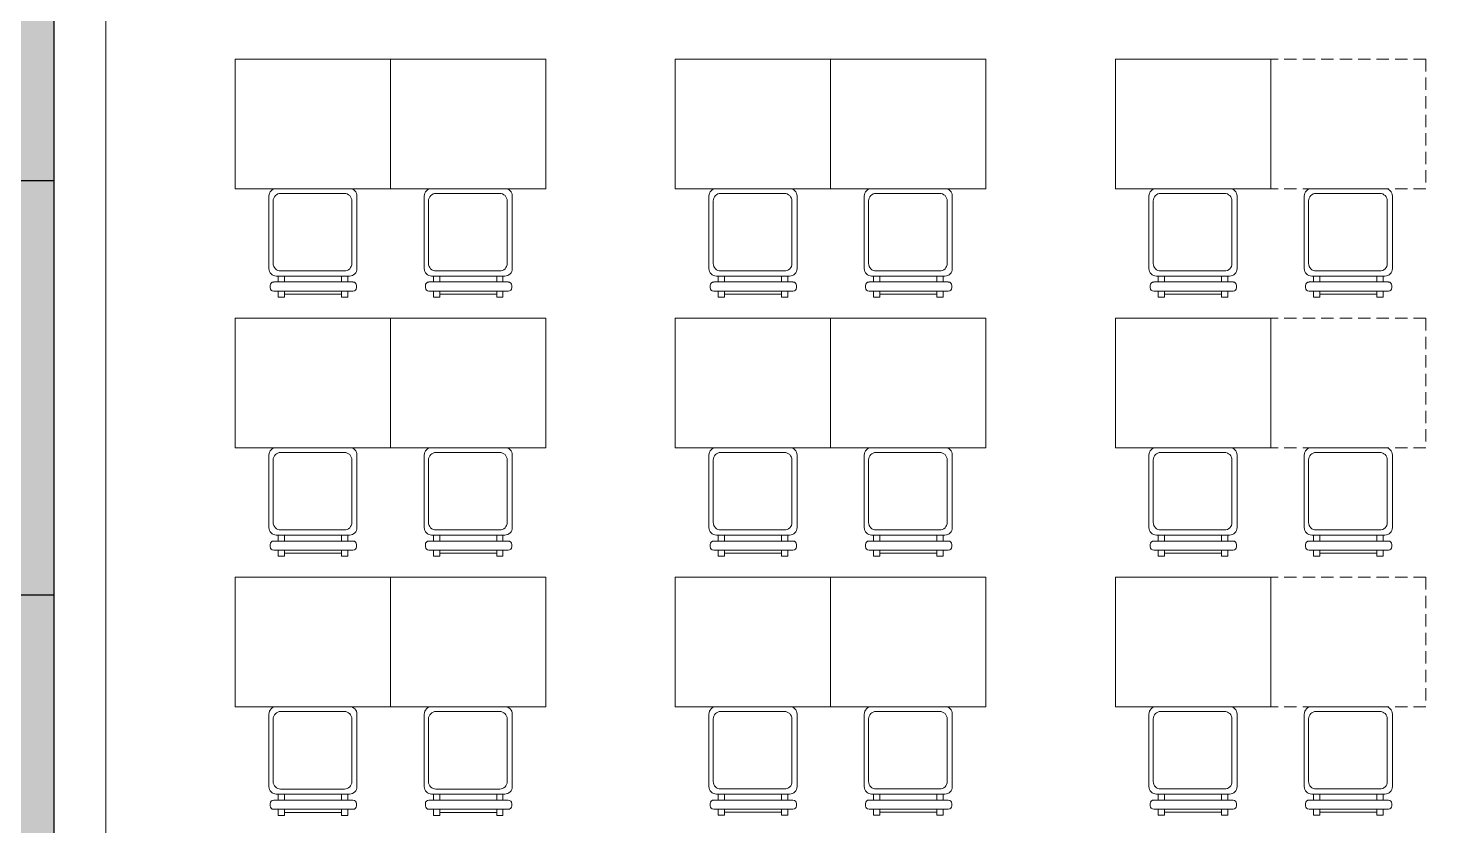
# Model space of a CAD drawing. Header units: millimetres. Extents: x -13407 to 8063098, y -2635 to 109271.
# Drawn here: x 6350 to 11800, y 12575 to 15654 of the extents above; entities that cross this region are included whole.
import ezdxf

# ---------------------------------------------------------------- set-up
doc = ezdxf.new("R2010")
doc.units = ezdxf.units.MM
doc.linetypes.add('HIDDEN2', pattern=[4.7625, 3.175, -1.5875])
for name, color, linetype, lineweight in [('АР_Окна БЛОК', 250, 'Continuous', 13), ('АР_Подоконники', 163, 'Continuous', 9), ('АР_Сущ Несущая стена', 202, 'Continuous', 30), ('АР_Штриховка монолит', 250, 'Continuous', 9), ('ТХ_мебель передв', 250, 'Continuous', 13)]:
    doc.layers.add(name, color=color, linetype=linetype, lineweight=lineweight)

# ---------------------------------------------------------------- blocks, each defined once
blk = doc.blocks.new('*U364')
h = blk.add_hatch(color=253)
h.dxf.hatch_style = 1
h.paths.add_polyline_path([(-1600, 140), (0, 140), (0, -220), (-1600, -220)])
at = {"color": 253, "lineweight": 30}
for p, q in [((-1600, 140), (-1600, -220)), ((0, 140), (0, -220))]:
    blk.add_line(p, q, dxfattribs=at)
at = {"color": 253}
for p, q in [((-1600, 140), (0, 140)), ((-1600, 140), (-1600, 140)), ((-1600, 140), (-1600, 140)), ((0, 140), (0, 140)), ((0, 140), (0, 140)), ((-1600, 0), (0, 0)), ((-1530, 0), (-1530, -70)), ((-1530, -35), (-70, -35)), ((-70, 0), (-70, -70)), ((-1600, -70), (0, -70)), ((0, -220), (-1600, -220))]:
    blk.add_line(p, q, dxfattribs=at)
blk = doc.blocks.new('_стол№3-№5')
at = {"color": 253}
blk.add_lwpolyline([(-169868.3, 526261.4), (-169368.3, 526261.4), (-169368.3, 525661.4), (-169868.3, 525661.4)], close=True, dxfattribs=at)
blk = doc.blocks.new('_стол.резерв')
at = {"color": 253, "linetype": 'HIDDEN2', "ltscale": 15}
for p, q in [((-20, 500), (-20, 0)), ((580, 500), (-20, 500)), ((580, 500), (580, 0)), ((580, 0), (-20, 0))]:
    blk.add_line(p, q, dxfattribs=at)
blk = doc.blocks.new('стул №3-5')
at = {"color": 253, "linetype": 'ByBlock', "extrusion": (-6.19742e-05, 0.000470712, 1)}
for p, q in [((-15407, 16627.7, 196.8), (-15407, 16619.9, 196.8)), ((-15086.8, 16641.7, 196.8), (-15393.1, 16641.7, 196.8)), ((-15372.7, 16664.9, 196.8), (-15348.5, 16664.9, 196.8)), ((-15372.7, 16664.9, 196.8), (-15372.7, 16641.7, 196.8)), ((-15348.5, 16641.7, 196.8), (-15348.5, 16664.9, 196.8)), ((-15348.5, 16653.3, 196.8), (-15128.7, 16653.3, 196.8)), ((-15128.7, 16664.9, 196.8), (-15104.4, 16664.9, 196.8)), ((-15128.7, 16664.9, 196.8), (-15128.7, 16641.7, 196.8)), ((-15104.4, 16641.7, 196.8), (-15104.4, 16664.9, 196.8)), ((-15072.8, 16619.9, 196.8), (-15072.8, 16627.7, 196.8)), ((-15393.1, 16605.9, 196.8), (-15086.8, 16605.9, 196.9)), ((-15372.7, 16605.9, 196.8), (-15372.7, 16583.2, 196.9)), ((-15348.5, 16583.2, 196.9), (-15348.5, 16605.9, 196.8)), ((-15128.7, 16605.9, 196.9), (-15128.7, 16583.2, 196.9)), ((-15104.4, 16583.2, 196.9), (-15104.4, 16605.9, 196.9))]:
    blk.add_line(p, q, dxfattribs=at)
at = {"color": 253, "ltscale": 100, "extrusion": (-6.19742e-05, 0.000470712, 1), "elevation": 205.6}
for points in [[(-15379.9, 16582.9), (-15097, 16582.9, -0.414169), (-15068.3, 16554.2), (-15068.3, 16274.2, -0.414258), (-15097, 16245.5), (-15379.9, 16245.5, -0.414169), (-15408.6, 16274.2), (-15408.6, 16554.2, -0.414258)], [(-15360.2, 16563.2), (-15113.6, 16563.2, -0.414214), (-15084.9, 16534.4), (-15084.9, 16292.6, -0.414214), (-15113.6, 16263.9), (-15360.2, 16263.9, -0.414214), (-15388.9, 16292.6), (-15388.9, 16534.4, -0.414214)]]:
    blk.add_lwpolyline(points, format="xyb", close=True, dxfattribs=at)
at = {"color": 253, "linetype": 'ByBlock', "extrusion": (-6.19742e-05, 0.000470712, 1)}
for centre, start, end in [((-15393, 16627.6, 205.6), 90, 180), ((-15086.8, 16627.6, 205.6), 0, 90), ((-15393, 16619.8, 205.6), 180, 270), ((-15086.8, 16619.8, 205.6), 270, 0)]:
    blk.add_arc(centre, 13.9, start, end, dxfattribs=at)

msp = doc.modelspace()

# ---------------------------------------------------------------- hatches: boundary and pattern name
at = {"layer": 'АР_Штриховка монолит', "ltscale": 100}
h = msp.add_hatch(dxfattribs=at)
h.set_pattern_fill('ANSI35', color=253, scale=700)
h.set_pattern_definition([(45, (-951587.81, 109999.9), (-123.743687, 123.743687), []), (45, (-951464.07, 109999.9), (-123.743687, 123.743687), [218.75, -43.75, 0, -43.75])])
h.paths.add_polyline_path([(6449.9, 27280), (6249.9, 27280), (6249.9, 9610), (-100, 9610), (-100, -100), (12800, -100), (12800, 100), (100, 100), (100, 9410), (6250, 9410), (6250, 8550), (6550, 8550), (6550, 9610), (6450, 9610)])

# ---------------------------------------------------------------- linework, layer by layer
at = {"layer": 'АР_Подоконники', "color": 253, "ltscale": 100}
msp.add_line((6650, 9610), (6650, 17935), dxfattribs=at)
at = {"layer": 'АР_Сущ Несущая стена', "color": 253, "ltscale": 100}
msp.add_line((6450, 9610), (6450, 27280), dxfattribs=at)

# ---------------------------------------------------------------- block references
at = {"layer": 'АР_Окна БЛОК', "color": 253, "rotation": 270}
msp.add_blockref('*U364', (6310, 13465), dxfattribs=at)
at = {"layer": 'ТХ_мебель передв', "color": 253}
for name, p, rotation in [('_стол№3-№5', (-518511.4, -154333.8), 270), ('_стол№3-№5', (-517911.4, -154333.8), 270), ('_стол№3-№5', (-516811.4, -154333.8), 270), ('_стол№3-№5', (-516211.4, -154333.8), 270), ('_стол№3-№5', (-515111.4, -154333.8), 270), ('стул №3-5', (-7788.5, 31280.1, -197), 180), ('стул №3-5', (-7188.5, 31280.1, -197), 180), ('стул №3-5', (-6088.5, 31280.1, -197), 180), ('стул №3-5', (-5488.5, 31280.1, -197), 180), ('стул №3-5', (-4388.5, 31280.1, -197), 180), ('стул №3-5', (-3788.5, 31280.1, -197), 180), ('_стол№3-№5', (-518511.4, -155333.8), 270), ('_стол№3-№5', (-517911.4, -155333.8), 270), ('_стол№3-№5', (-516811.4, -155333.8), 270), ('_стол№3-№5', (-516211.4, -155333.8), 270), ('_стол№3-№5', (-515111.4, -155333.8), 270), ('стул №3-5', (-7788.5, 30280.1, -197), 180), ('стул №3-5', (-7188.5, 30280.1, -197), 180), ('стул №3-5', (-6088.5, 30280.1, -197), 180), ('стул №3-5', (-5488.5, 30280.1, -197), 180), ('стул №3-5', (-4388.5, 30280.1, -197), 180), ('стул №3-5', (-3788.5, 30280.1, -197), 180), ('_стол№3-№5', (-518511.4, -156333.8), 270), ('_стол№3-№5', (-517911.4, -156333.8), 270), ('_стол№3-№5', (-516811.4, -156333.8), 270), ('_стол№3-№5', (-516211.4, -156333.8), 270), ('_стол№3-№5', (-515111.4, -156333.8), 270), ('стул №3-5', (-7788.5, 29280, -197), 180), ('стул №3-5', (-7188.5, 29280, -197), 180), ('стул №3-5', (-6088.5, 29280.1, -197), 180), ('стул №3-5', (-5488.5, 29280.1, -197), 180), ('стул №3-5', (-4388.5, 29280.1, -197), 180), ('стул №3-5', (-3788.5, 29280.1, -197), 180)]:
    msp.add_blockref(name, p, dxfattribs=dict(at, rotation=rotation))
for p in [(11170, 15034.5), (11170, 14034.5), (11170, 13034.5)]:
    msp.add_blockref('_стол.резерв', p, dxfattribs=at)

doc.saveas('drawing.dxf')
